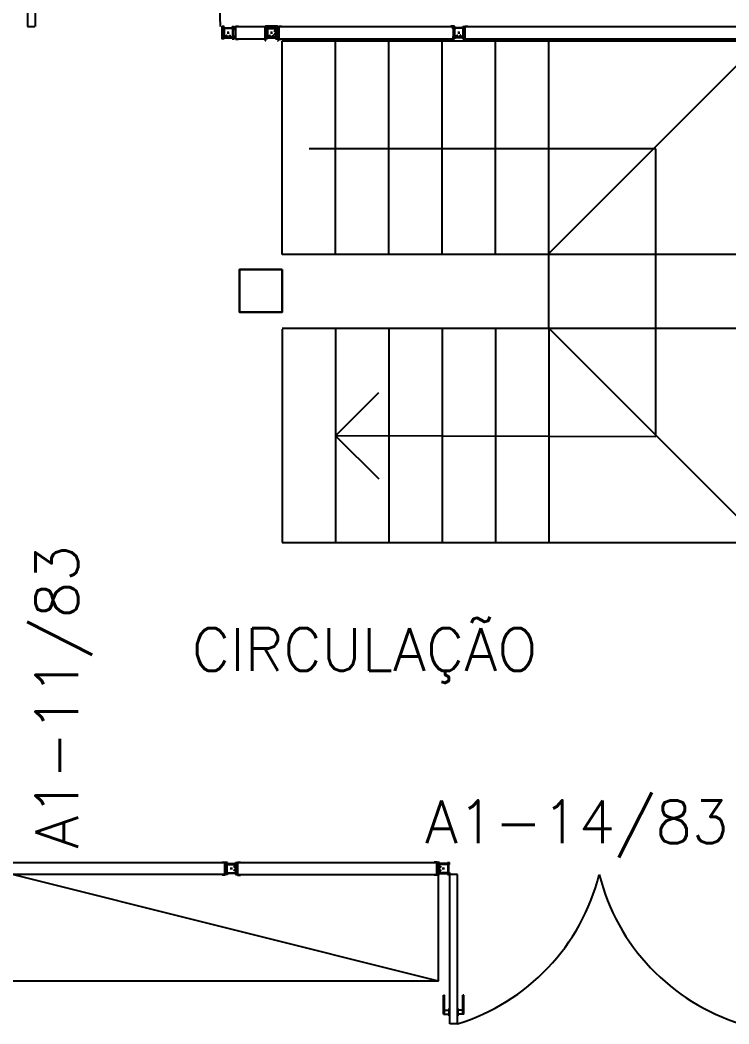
# Model space of a CAD drawing. Header units: millimetres. Extents: x 2280 to 2568, y 1267 to 1403.
# Drawn here: x 2293.003 to 2296.326, y 1348.842 to 1353.548 of the extents above; entities that cross this region are included whole.
import ezdxf

# ---------------------------------------------------------------- set-up
doc = ezdxf.new("R2010")
doc.units = ezdxf.units.MM
doc.linetypes.add('HIDDEN', pattern=[0.375, 0.25, -0.125])
for name, color, linetype in [('1', 1, 'Continuous'), ('2', 2, 'Continuous'), ('ALV', 2, 'Continuous'), ('DIV', 2, 'Continuous'), ('ENDEREÇO NOVO', 2, 'Continuous'), ('ESTRUT', 2, 'Continuous'), ('MACANETA', 2, 'Continuous'), ('PORTA', 2, 'Continuous'), ('PROJ', 1, 'HIDDEN'), ('PROJEÇÃO', 1, 'HIDDEN'), ('TEXTO', 2, 'Continuous')]:
    doc.layers.add(name, color=color, linetype=linetype)
doc.styles.add('UNB-100', font='simplex.shx', dxfattribs={"height": 0.2})

msp = doc.modelspace()

# ---------------------------------------------------------------- linework, layer by layer
at = {"layer": '1'}
for p, q in [((2295.9829, 1352.9447, -0.0746), (2294.3579, 1352.9447, -0.0746)), ((2295.9829, 1351.5947, 0.0258), (2295.9829, 1352.9447, -0.0746)), ((2294.4822, 1351.599, 0.0258), (2294.6848, 1351.8016, 0.0258)), ((2294.4822, 1351.599, 0.0258), (2294.6848, 1351.3965, 0.0258)), ((2295.9829, 1351.5947, 0.0258), (2294.4822, 1351.599, 0.0258))]:
    msp.add_line(p, q, dxfattribs=at)
at = {"layer": '2'}
for p, q in [((2294.0322, 1352.1784), (2294.0322, 1352.3784)), ((2294.0322, 1352.3784), (2294.2322, 1352.3784)), ((2294.0322, 1352.1784), (2294.0322, 1352.3784)), ((2294.0322, 1352.3784), (2294.2322, 1352.3784)), ((2294.2322, 1352.3784), (2294.2322, 1352.1784)), ((2294.2322, 1352.3784), (2294.2322, 1352.1784)), ((2294.2322, 1352.1784), (2294.0322, 1352.1784)), ((2294.2322, 1352.1784), (2294.0322, 1352.1784)), ((2294.2322, 1352.1784), (2294.0322, 1352.1784))]:
    msp.add_line(p, q, dxfattribs=at)
at = {"layer": 'ALV', "ltscale": 10}
for p, q in [((2294.0143, 1353.5169), (2294.1514, 1353.5169)), ((2294.0143, 1353.4599), (2294.1514, 1353.4599)), ((2296.4809, 1353.4491, 0.0149), (2294.2309, 1353.449, 0.0153)), ((2295.4822, 1352.4534, 0.0515), (2296.4809, 1353.4534, -0.2216)), ((2296.4809, 1352.449, 0.0153), (2294.2309, 1352.449, 0.0153)), ((2294.2322, 1352.099, 0.0515), (2294.2322, 1351.099)), ((2294.4822, 1352.099, 0.0515), (2294.4822, 1351.099)), ((2294.7322, 1352.099, 0.0515), (2294.7322, 1351.099)), ((2294.9822, 1352.099, 0.0515), (2294.9822, 1351.099)), ((2295.2322, 1352.099, 0.0515), (2295.2322, 1351.099)), ((2295.4822, 1352.1034, 0.0515), (2296.4809, 1351.1034, -0.2216)), ((2295.4822, 1352.099, 0.0515), (2295.4822, 1351.099)), ((2294.2322, 1351.099, 0.0877), (2295.116, 1351.099, 0.0557)), ((2295.116, 1351.099, 0.101), (2296.4859, 1351.099, -0.0042)), ((2294.9651, 1349.042, -2.8), (2292.9671, 1349.542, -2.8))]:
    msp.add_line(p, q, dxfattribs=at)
at = {"layer": 'ALV'}
for p, q in [((2294.2309, 1352.449, -0.2847), (2294.2309, 1353.449, -0.2847)), ((2294.4809, 1352.449, -0.2847), (2294.4809, 1353.449, -0.2847)), ((2294.7309, 1352.449, -0.2847), (2294.7309, 1353.449, -0.2847)), ((2294.9809, 1352.449, -0.2847), (2294.9809, 1353.449, -0.2847)), ((2295.2309, 1352.449, -0.2847), (2295.2309, 1353.449, -0.2847)), ((2295.4822, 1352.1034, -0.2485), (2295.4809, 1353.449, -0.2847))]:
    msp.add_line(p, q, dxfattribs=at)
at = {"layer": 'ALV', "linetype": 'HIDDEN', "ltscale": 10}
msp.add_line((2294.2322, 1352.1034, 0.0877), (2296.4809, 1352.1034, 0.0063), dxfattribs=at)
at = {"layer": 'DIV'}
for p, q in [((2293.9502, 1353.5069), (2293.9502, 1353.5189)), ((2293.9602, 1353.5169), (2293.9502, 1353.5169)), ((2293.9502, 1353.5069), (2293.9502, 1353.5169)), ((2293.9552, 1353.5069), (2293.9502, 1353.5069)), ((2293.9522, 1353.5069), (2293.9502, 1353.5069)), ((2293.9552, 1353.5049), (2293.9502, 1353.5049)), ((2293.9502, 1353.4719), (2293.9502, 1353.5049)), ((2293.9552, 1353.5149), (2293.9522, 1353.5149)), ((2293.9522, 1353.5149), (2293.9522, 1353.5069)), ((2293.9552, 1353.5149), (2293.9552, 1353.4619)), ((2293.9552, 1353.5099), (2293.9552, 1353.5149)), ((2293.9552, 1353.5099), (2293.9572, 1353.5099)), ((2293.9552, 1353.5069), (2293.9552, 1353.5049)), ((2293.9602, 1353.5149), (2293.9572, 1353.5149)), ((2293.9572, 1353.5149), (2293.9572, 1353.5119)), ((2293.9572, 1353.5119), (2294.0002, 1353.5119)), ((2293.9572, 1353.5099), (2293.9572, 1353.4669)), ((2293.9592, 1353.5099), (2293.9592, 1353.4689)), ((2293.9592, 1353.5099), (2293.9982, 1353.5099)), ((2293.9602, 1353.5149), (2293.9602, 1353.5169)), ((2293.9692, 1353.4689), (2293.9692, 1353.4769)), ((2293.9692, 1353.4769), (2293.9712, 1353.4769)), ((2293.9712, 1353.4669), (2293.9712, 1353.4769)), ((2293.9736, 1353.4884), (2293.9838, 1353.4884)), ((2293.9836, 1353.4884), (2293.9737, 1353.4884)), ((2293.9787, 1353.4833), (2293.9787, 1353.4935)), ((2293.9787, 1353.4933), (2293.9787, 1353.4834)), ((2293.9862, 1353.4669), (2293.9862, 1353.4769)), ((2293.9862, 1353.4769), (2293.9882, 1353.4769)), ((2293.9882, 1353.4689), (2293.9882, 1353.4769)), ((2293.9972, 1353.5169), (2294.0072, 1353.5169)), ((2293.9972, 1353.5169), (2293.9972, 1353.5149)), ((2293.9972, 1353.5149), (2294.0002, 1353.5149)), ((2293.9982, 1353.5099), (2293.9982, 1353.4689)), ((2294.0002, 1353.5149), (2294.0002, 1353.5119)), ((2294.0002, 1353.5099), (2294.0002, 1353.4669)), ((2294.0002, 1353.5099), (2294.0022, 1353.5099)), ((2294.0022, 1353.4619), (2294.0022, 1353.5149)), ((2294.0022, 1353.5149), (2294.0052, 1353.5149)), ((2294.0022, 1353.5099), (2294.0022, 1353.5149)), ((2294.0052, 1353.5069), (2294.0052, 1353.5149)), ((2294.0052, 1353.5069), (2294.0072, 1353.5069)), ((2294.0072, 1353.5069), (2294.0072, 1353.5169)), ((2294.0073, 1353.5069), (2294.0123, 1353.5069)), ((2294.0073, 1353.5069), (2294.0073, 1353.5049)), ((2294.0073, 1353.5049), (2294.0123, 1353.5049)), ((2294.0123, 1353.5189), (2294.0266, 1353.5189)), ((2294.0123, 1353.5069), (2294.0123, 1353.5189)), ((2294.0123, 1353.4719), (2294.0123, 1353.5049)), ((2294.0143, 1353.4599), (2294.0143, 1353.5169)), ((2294.0266, 1353.5189), (2294.0266, 1353.5169)), ((2294.1634, 1353.5169, 0.0153), (2294.1514, 1353.5169, 0.0153)), ((2294.1514, 1353.4599, 0.0153), (2294.1514, 1353.5169, 0.0153)), ((2294.2104, 1353.5189, 0.0153), (2294.1534, 1353.5189, 0.0153)), ((2294.1534, 1353.5069, 0.0153), (2294.1534, 1353.5189, 0.0153)), ((2294.1534, 1353.5069, 0.0153), (2294.1534, 1353.5169, 0.0153)), ((2294.1634, 1353.5169, 0.0153), (2294.1534, 1353.5169, 0.0153)), ((2294.1534, 1353.5069, 0.0153), (2294.1534, 1353.5169, 0.0153)), ((2294.1634, 1353.5169, 0.0153), (2294.1534, 1353.5169, 0.0153)), ((2294.1634, 1353.5169, 0.0153), (2294.1534, 1353.5169, 0.0153)), ((2294.1534, 1353.5069, 0.0153), (2294.1534, 1353.5169, 0.0153)), ((2294.1554, 1353.5069, 0.0153), (2294.1534, 1353.5069, 0.0153)), ((2294.1554, 1353.5069, 0.0153), (2294.1534, 1353.5069, 0.0153)), ((2294.1584, 1353.5069, 0.0153), (2294.1534, 1353.5069, 0.0153)), ((2294.1554, 1353.5069, 0.0153), (2294.1534, 1353.5069, 0.0153)), ((2294.1584, 1353.5049, 0.0153), (2294.1534, 1353.5049, 0.0153)), ((2294.1534, 1353.4719, 0.0153), (2294.1534, 1353.5049, 0.0153)), ((2294.1554, 1353.5119, 0.0153), (2294.1554, 1353.5149, 0.0153)), ((2294.1554, 1353.5149, 0.0153), (2294.1634, 1353.5149, 0.0153)), ((2294.1554, 1353.5119, 0.0153), (2294.1554, 1353.5149, 0.0153)), ((2294.1554, 1353.5149, 0.0153), (2294.1634, 1353.5149, 0.0153)), ((2294.1584, 1353.5149, 0.0153), (2294.1554, 1353.5149, 0.0153)), ((2294.1554, 1353.5149, 0.0153), (2294.1554, 1353.5069, 0.0153)), ((2294.1554, 1353.5119, 0.0153), (2294.2084, 1353.5119, 0.0153)), ((2294.1604, 1353.5119, 0.0153), (2294.1554, 1353.5119, 0.0153)), ((2294.1554, 1353.5119, 0.0153), (2294.2084, 1353.5119, 0.0153)), ((2294.1604, 1353.5119, 0.0153), (2294.1554, 1353.5119, 0.0153)), ((2294.1554, 1353.5069, 0.0153), (2294.1554, 1353.5099, 0.0153)), ((2294.1554, 1353.5099, 0.0153), (2294.1584, 1353.5099, 0.0153)), ((2294.1554, 1353.5069, 0.0153), (2294.1554, 1353.5099, 0.0153)), ((2294.1554, 1353.5099, 0.0153), (2294.1584, 1353.5099, 0.0153)), ((2294.1584, 1353.5149, 0.0153), (2294.1584, 1353.4619, 0.0153)), ((2294.1584, 1353.5099, 0.0153), (2294.1584, 1353.5149, 0.0153)), ((2294.1584, 1353.5099, 0.0153), (2294.1584, 1353.4669, 0.0153)), ((2294.1584, 1353.5099, 0.0153), (2294.1584, 1353.4669, 0.0153)), ((2294.1584, 1353.5099, 0.0153), (2294.1604, 1353.5099, 0.0153)), ((2294.1584, 1353.5069, 0.0153), (2294.1584, 1353.5049, 0.0153)), ((2294.1634, 1353.5149, 0.0153), (2294.1604, 1353.5149, 0.0153)), ((2294.1604, 1353.5149, 0.0153), (2294.1604, 1353.5119, 0.0153)), ((2294.1604, 1353.5119, 0.0153), (2294.1604, 1353.5099, 0.0153)), ((2294.1604, 1353.5119, 0.0153), (2294.1604, 1353.5099, 0.0153)), ((2294.1604, 1353.5119, 0.0153), (2294.2034, 1353.5119, 0.0153)), ((2294.1604, 1353.5099, 0.0153), (2294.2034, 1353.5099, 0.0153)), ((2294.1604, 1353.5099, 0.0153), (2294.2034, 1353.5099, 0.0153)), ((2294.1604, 1353.5099, 0.0153), (2294.1604, 1353.4669, 0.0153)), ((2294.1604, 1353.5079, 0.0153), (2294.2014, 1353.5079, 0.0153)), ((2294.1604, 1353.5079, 0.0153), (2294.1604, 1353.4689, 0.0153)), ((2294.1604, 1353.5079, 0.0153), (2294.2014, 1353.5079, 0.0153)), ((2294.1604, 1353.5079, 0.0153), (2294.1604, 1353.4689, 0.0153)), ((2294.1624, 1353.5099, 0.0153), (2294.1624, 1353.4689, 0.0153)), ((2294.1624, 1353.5099, 0.0153), (2294.2014, 1353.5099, 0.0153)), ((2294.1634, 1353.5149, 0.0153), (2294.1634, 1353.5169, 0.0153)), ((2294.1634, 1353.5149, 0.0153), (2294.1634, 1353.5169, 0.0153)), ((2294.1634, 1353.5119, 0.0153), (2294.1634, 1353.5169, 0.0153)), ((2294.1634, 1353.5149, 0.0153), (2294.1634, 1353.5169, 0.0153)), ((2294.1634, 1353.5119, 0.0153), (2294.1654, 1353.5119, 0.0153)), ((2294.1654, 1353.5119, 0.0153), (2294.1654, 1353.5169, 0.0153)), ((2294.1984, 1353.5169, 0.0153), (2294.1654, 1353.5169, 0.0153)), ((2294.1724, 1353.4689, 0.0153), (2294.1724, 1353.4769, 0.0153)), ((2294.1724, 1353.4769, 0.0153), (2294.1744, 1353.4769, 0.0153)), ((2294.1744, 1353.4669, 0.0153), (2294.1744, 1353.4769, 0.0153)), ((2294.187, 1353.4884, 0.0153), (2294.1768, 1353.4884, 0.0153)), ((2294.1768, 1353.4884, 0.0153), (2294.187, 1353.4884, 0.0153)), ((2294.177, 1353.4884, 0.0153), (2294.1869, 1353.4884, 0.0153)), ((2294.177, 1353.4884, 0.0153), (2294.1869, 1353.4884, 0.0153)), ((2294.1869, 1353.4884, 0.0153), (2294.177, 1353.4884, 0.0153)), ((2294.1819, 1353.4833, 0.0153), (2294.1819, 1353.4935, 0.0153)), ((2294.1819, 1353.4833, 0.0153), (2294.1819, 1353.4935, 0.0153)), ((2294.1819, 1353.4834, 0.0153), (2294.1819, 1353.4933, 0.0153)), ((2294.1819, 1353.4834, 0.0153), (2294.1819, 1353.4933, 0.0153)), ((2294.1819, 1353.4933, 0.0153), (2294.1819, 1353.4834, 0.0153)), ((2294.1894, 1353.4669, 0.0153), (2294.1894, 1353.4769, 0.0153)), ((2294.1894, 1353.4769, 0.0153), (2294.1914, 1353.4769, 0.0153)), ((2294.1914, 1353.4689, 0.0153), (2294.1914, 1353.4769, 0.0153)), ((2294.2014, 1353.4979, 0.0153), (2294.1934, 1353.4979, 0.0153)), ((2294.1934, 1353.4979, 0.0153), (2294.1934, 1353.4959, 0.0153)), ((2294.2014, 1353.4979, 0.0153), (2294.1934, 1353.4979, 0.0153)), ((2294.1934, 1353.4979, 0.0153), (2294.1934, 1353.4959, 0.0153)), ((2294.2034, 1353.4959, 0.0153), (2294.1934, 1353.4959, 0.0153)), ((2294.2034, 1353.4959, 0.0153), (2294.1934, 1353.4959, 0.0153)), ((2294.2034, 1353.4809, 0.0153), (2294.1934, 1353.4809, 0.0153)), ((2294.1934, 1353.4809, 0.0153), (2294.1934, 1353.4789, 0.0153)), ((2294.2034, 1353.4809, 0.0153), (2294.1934, 1353.4809, 0.0153)), ((2294.1934, 1353.4809, 0.0153), (2294.1934, 1353.4789, 0.0153)), ((2294.2014, 1353.4789, 0.0153), (2294.1934, 1353.4789, 0.0153)), ((2294.2014, 1353.4789, 0.0153), (2294.1934, 1353.4789, 0.0153)), ((2294.1954, 1353.4959, 0.0153), (2294.1954, 1353.4939, 0.0153)), ((2294.1954, 1353.4959, 0.0153), (2294.1954, 1353.4939, 0.0153)), ((2294.2034, 1353.4939, 0.0153), (2294.1954, 1353.4939, 0.0153)), ((2294.2034, 1353.4939, 0.0153), (2294.1954, 1353.4939, 0.0153)), ((2294.2034, 1353.4829, 0.0153), (2294.1954, 1353.4829, 0.0153)), ((2294.1954, 1353.4829, 0.0153), (2294.1954, 1353.4809, 0.0153)), ((2294.2034, 1353.4829, 0.0153), (2294.1954, 1353.4829, 0.0153)), ((2294.1954, 1353.4829, 0.0153), (2294.1954, 1353.4809, 0.0153)), ((2294.1984, 1353.5119, 0.0153), (2294.1984, 1353.5169, 0.0153)), ((2294.1984, 1353.5119, 0.0153), (2294.2004, 1353.5119, 0.0153)), ((2294.2004, 1353.5149, 0.0153), (2294.2004, 1353.5169, 0.0153)), ((2294.2004, 1353.5169, 0.0153), (2294.2104, 1353.5169, 0.0153)), ((2294.2004, 1353.5149, 0.0153), (2294.2004, 1353.5169, 0.0153)), ((2294.2004, 1353.5169, 0.0153), (2294.2104, 1353.5169, 0.0153)), ((2294.2004, 1353.5119, 0.0153), (2294.2004, 1353.5169, 0.0153)), ((2294.2124, 1353.5169, 0.0153), (2294.2004, 1353.5169, 0.0153)), ((2294.2004, 1353.5169, 0.0153), (2294.2104, 1353.5169, 0.0153)), ((2294.2004, 1353.5169, 0.0153), (2294.2004, 1353.5149, 0.0153)), ((2294.2004, 1353.5149, 0.0153), (2294.2084, 1353.5149, 0.0153)), ((2294.2004, 1353.5149, 0.0153), (2294.2084, 1353.5149, 0.0153)), ((2294.2004, 1353.5149, 0.0153), (2294.2034, 1353.5149, 0.0153)), ((2294.2014, 1353.5099, 0.0153), (2294.2014, 1353.4689, 0.0153)), ((2294.2014, 1353.5079, 0.0153), (2294.2014, 1353.4979, 0.0153)), ((2294.2014, 1353.5079, 0.0153), (2294.2014, 1353.4979, 0.0153)), ((2294.2014, 1353.4789, 0.0153), (2294.2014, 1353.4689, 0.0153)), ((2294.2014, 1353.4789, 0.0153), (2294.2014, 1353.4689, 0.0153)), ((2294.2034, 1353.5149, 0.0153), (2294.2034, 1353.5119, 0.0153)), ((2294.2034, 1353.5119, 0.0153), (2294.2034, 1353.4959, 0.0153)), ((2294.2034, 1353.5119, 0.0153), (2294.2084, 1353.5119, 0.0153)), ((2294.2034, 1353.5119, 0.0153), (2294.2034, 1353.4959, 0.0153)), ((2294.2034, 1353.5119, 0.0153), (2294.2084, 1353.5119, 0.0153)), ((2294.2034, 1353.5099, 0.0153), (2294.2034, 1353.4669, 0.0153)), ((2294.2034, 1353.5099, 0.0153), (2294.2054, 1353.5099, 0.0153)), ((2294.2034, 1353.4939, 0.0153), (2294.2034, 1353.4829, 0.0153)), ((2294.2034, 1353.4939, 0.0153), (2294.2034, 1353.4829, 0.0153)), ((2294.2034, 1353.4809, 0.0153), (2294.2034, 1353.4649, 0.0153)), ((2294.2034, 1353.4809, 0.0153), (2294.2034, 1353.4649, 0.0153)), ((2294.2054, 1353.4619, 0.0153), (2294.2054, 1353.5149, 0.0153)), ((2294.2054, 1353.5149, 0.0153), (2294.2084, 1353.5149, 0.0153)), ((2294.2054, 1353.5099, 0.0153), (2294.2054, 1353.5149, 0.0153)), ((2294.2054, 1353.5099, 0.0153), (2294.2054, 1353.4669, 0.0153)), ((2294.2084, 1353.5099, 0.0153), (2294.2054, 1353.5099, 0.0153)), ((2294.2054, 1353.5099, 0.0153), (2294.2054, 1353.4669, 0.0153)), ((2294.2084, 1353.5099, 0.0153), (2294.2054, 1353.5099, 0.0153)), ((2294.2084, 1353.5119, 0.0153), (2294.2084, 1353.5149, 0.0153)), ((2294.2084, 1353.5119, 0.0153), (2294.2084, 1353.5149, 0.0153)), ((2294.2084, 1353.5069, 0.0153), (2294.2084, 1353.5149, 0.0153)), ((2294.2084, 1353.5069, 0.0153), (2294.2084, 1353.5099, 0.0153)), ((2294.2084, 1353.5069, 0.0153), (2294.2084, 1353.5099, 0.0153)), ((2294.2084, 1353.5069, 0.0153), (2294.2104, 1353.5069, 0.0153)), ((2294.2084, 1353.5069, 0.0153), (2294.2104, 1353.5069, 0.0153)), ((2294.2084, 1353.5069, 0.0153), (2294.2104, 1353.5069, 0.0153)), ((2294.2104, 1353.5069, 0.0153), (2294.2104, 1353.5169, 0.0153)), ((2294.2104, 1353.5069, 0.0153), (2294.2104, 1353.5169, 0.0153)), ((2294.2104, 1353.5069, 0.0153), (2294.2104, 1353.5169, 0.0153)), ((2294.2105, 1353.5069, 0.0153), (2294.2155, 1353.5069, 0.0153)), ((2294.2105, 1353.5069, 0.0153), (2294.2105, 1353.5049, 0.0153)), ((2294.2105, 1353.5049, 0.0153), (2294.2155, 1353.5049, 0.0153)), ((2294.2155, 1353.5189, 0.0153), (2294.2299, 1353.5189, 0.0153)), ((2294.2155, 1353.5069, 0.0153), (2294.2155, 1353.5189, 0.0153)), ((2294.2155, 1353.4719, 0.0153), (2294.2155, 1353.5049, 0.0153)), ((2294.2175, 1353.5169, 0.0153), (2295.034, 1353.5169, 0.0153)), ((2294.2175, 1353.4599, 0.0153), (2294.2175, 1353.5169, 0.0153)), ((2294.2299, 1353.5189, 0.0153), (2294.2299, 1353.5169, 0.0153)), ((2295.0216, 1353.5189, 0.0153), (2295.0216, 1353.5169, 0.0153)), ((2295.036, 1353.5189, 0.0153), (2295.0216, 1353.5189, 0.0153)), ((2295.0309, 1353.5069, 0.0153), (2295.0309, 1353.5169, 0.0153)), ((2295.0409, 1353.5169, 0.0153), (2295.0309, 1353.5169, 0.0153)), ((2295.0309, 1353.5069, 0.0153), (2295.0309, 1353.5169, 0.0153)), ((2295.0409, 1353.5169, 0.0153), (2295.0309, 1353.5169, 0.0153)), ((2295.0329, 1353.5069, 0.0153), (2295.0309, 1353.5069, 0.0153)), ((2295.0329, 1353.5069, 0.0153), (2295.0309, 1353.5069, 0.0153)), ((2295.0359, 1353.5149, 0.0153), (2295.0329, 1353.5149, 0.0153)), ((2295.0329, 1353.5069, 0.0153), (2295.0329, 1353.5149, 0.0153)), ((2295.0359, 1353.5149, 0.0153), (2295.0329, 1353.5149, 0.0153)), ((2295.0329, 1353.5069, 0.0153), (2295.0329, 1353.5149, 0.0153)), ((2295.034, 1353.4599, 0.0153), (2295.034, 1353.5169, 0.0153)), ((2295.0359, 1353.4619, 0.0153), (2295.0359, 1353.5149, 0.0153)), ((2295.0359, 1353.5099, 0.0153), (2295.0359, 1353.5149, 0.0153)), ((2295.0359, 1353.4619, 0.0153), (2295.0359, 1353.5149, 0.0153)), ((2295.0359, 1353.5099, 0.0153), (2295.0359, 1353.5149, 0.0153)), ((2295.0379, 1353.5099, 0.0153), (2295.0359, 1353.5099, 0.0153)), ((2295.0379, 1353.5099, 0.0153), (2295.0359, 1353.5099, 0.0153)), ((2295.036, 1353.5069, 0.0153), (2295.036, 1353.5189, 0.0153)), ((2295.041, 1353.5069, 0.0153), (2295.036, 1353.5069, 0.0153)), ((2295.041, 1353.5049, 0.0153), (2295.036, 1353.5049, 0.0153)), ((2295.036, 1353.4719, 0.0153), (2295.036, 1353.5049, 0.0153)), ((2295.0409, 1353.5149, 0.0153), (2295.0379, 1353.5149, 0.0153)), ((2295.0379, 1353.5149, 0.0153), (2295.0379, 1353.5119, 0.0153)), ((2295.0409, 1353.5149, 0.0153), (2295.0379, 1353.5149, 0.0153)), ((2295.0379, 1353.5149, 0.0153), (2295.0379, 1353.5119, 0.0153)), ((2295.0809, 1353.5119, 0.0153), (2295.0379, 1353.5119, 0.0153)), ((2295.0809, 1353.5119, 0.0153), (2295.0379, 1353.5119, 0.0153)), ((2295.0379, 1353.5099, 0.0153), (2295.0379, 1353.4669, 0.0153)), ((2295.0379, 1353.5099, 0.0153), (2295.0379, 1353.4669, 0.0153)), ((2295.0399, 1353.5099, 0.0153), (2295.0399, 1353.4689, 0.0153)), ((2295.0789, 1353.5099, 0.0153), (2295.0399, 1353.5099, 0.0153)), ((2295.0399, 1353.5099, 0.0153), (2295.0399, 1353.4689, 0.0153)), ((2295.0789, 1353.5099, 0.0153), (2295.0399, 1353.5099, 0.0153)), ((2295.0409, 1353.5169, 0.0153), (2295.0409, 1353.5149, 0.0153)), ((2295.0409, 1353.5169, 0.0153), (2295.0409, 1353.5149, 0.0153)), ((2295.041, 1353.5069, 0.0153), (2295.041, 1353.5049, 0.0153)), ((2295.0499, 1353.4689, 0.0153), (2295.0499, 1353.4769, 0.0153)), ((2295.0519, 1353.4769, 0.0153), (2295.0499, 1353.4769, 0.0153)), ((2295.0499, 1353.4689, 0.0153), (2295.0499, 1353.4769, 0.0153)), ((2295.0519, 1353.4769, 0.0153), (2295.0499, 1353.4769, 0.0153)), ((2295.0519, 1353.4669, 0.0153), (2295.0519, 1353.4769, 0.0153)), ((2295.0519, 1353.4669, 0.0153), (2295.0519, 1353.4769, 0.0153)), ((2295.0543, 1353.4884, 0.0153), (2295.0645, 1353.4884, 0.0153)), ((2295.0545, 1353.4884, 0.0153), (2295.0644, 1353.4884, 0.0153)), ((2295.0545, 1353.4884, 0.0153), (2295.0644, 1353.4884, 0.0153)), ((2295.0594, 1353.4833, 0.0153), (2295.0594, 1353.4935, 0.0153)), ((2295.0594, 1353.4933, 0.0153), (2295.0594, 1353.4834, 0.0153)), ((2295.0594, 1353.4933, 0.0153), (2295.0594, 1353.4834, 0.0153)), ((2295.0669, 1353.4669, 0.0153), (2295.0669, 1353.4769, 0.0153)), ((2295.0689, 1353.4769, 0.0153), (2295.0669, 1353.4769, 0.0153)), ((2295.0669, 1353.4669, 0.0153), (2295.0669, 1353.4769, 0.0153)), ((2295.0689, 1353.4769, 0.0153), (2295.0669, 1353.4769, 0.0153)), ((2295.0689, 1353.4689, 0.0153), (2295.0689, 1353.4769, 0.0153)), ((2295.0689, 1353.4689, 0.0153), (2295.0689, 1353.4769, 0.0153)), ((2295.0779, 1353.5169, 0.0153), (2295.0879, 1353.5169, 0.0153)), ((2295.0779, 1353.5149, 0.0153), (2295.0779, 1353.5169, 0.0153)), ((2295.0779, 1353.5169, 0.0153), (2295.0879, 1353.5169, 0.0153)), ((2295.0779, 1353.5149, 0.0153), (2295.0779, 1353.5169, 0.0153)), ((2295.0779, 1353.5149, 0.0153), (2295.0809, 1353.5149, 0.0153)), ((2295.0779, 1353.5149, 0.0153), (2295.0809, 1353.5149, 0.0153)), ((2295.0789, 1353.5099, 0.0153), (2295.0789, 1353.4689, 0.0153)), ((2295.0789, 1353.5099, 0.0153), (2295.0789, 1353.4689, 0.0153)), ((2295.0809, 1353.5149, 0.0153), (2295.0809, 1353.5119, 0.0153)), ((2295.0809, 1353.5149, 0.0153), (2295.0809, 1353.5119, 0.0153)), ((2295.0809, 1353.5099, 0.0153), (2295.0809, 1353.4669, 0.0153)), ((2295.0829, 1353.5099, 0.0153), (2295.0809, 1353.5099, 0.0153)), ((2295.0809, 1353.5099, 0.0153), (2295.0809, 1353.4669, 0.0153)), ((2295.0829, 1353.5099, 0.0153), (2295.0809, 1353.5099, 0.0153)), ((2295.0829, 1353.5149, 0.0153), (2295.0829, 1353.4619, 0.0153)), ((2295.0829, 1353.5149, 0.0153), (2295.0859, 1353.5149, 0.0153)), ((2295.0829, 1353.5099, 0.0153), (2295.0829, 1353.5149, 0.0153)), ((2295.0829, 1353.5149, 0.0153), (2295.0829, 1353.4619, 0.0153)), ((2295.0829, 1353.5149, 0.0153), (2295.0859, 1353.5149, 0.0153)), ((2295.0829, 1353.5099, 0.0153), (2295.0829, 1353.5149, 0.0153)), ((2295.0829, 1353.5069, 0.0153), (2295.0879, 1353.5069, 0.0153)), ((2295.0829, 1353.5069, 0.0153), (2295.0829, 1353.5049, 0.0153)), ((2295.0829, 1353.5049, 0.0153), (2295.0879, 1353.5049, 0.0153)), ((2295.0859, 1353.5149, 0.0153), (2295.0859, 1353.5069, 0.0153)), ((2295.0859, 1353.5149, 0.0153), (2295.0859, 1353.5069, 0.0153)), ((2295.0859, 1353.5069, 0.0153), (2295.0879, 1353.5069, 0.0153)), ((2295.0859, 1353.5069, 0.0153), (2295.0879, 1353.5069, 0.0153)), ((2295.0879, 1353.5189, 0.0153), (2295.1023, 1353.5189, 0.0153)), ((2295.0879, 1353.5069, 0.0153), (2295.0879, 1353.5189, 0.0153)), ((2295.0879, 1353.5069, 0.0153), (2295.0879, 1353.5169, 0.0153)), ((2295.0879, 1353.5069, 0.0153), (2295.0879, 1353.5169, 0.0153)), ((2295.0879, 1353.4719, 0.0153), (2295.0879, 1353.5049, 0.0153)), ((2295.0899, 1353.4599, 0.0153), (2295.0899, 1353.5169, 0.0153)), ((2295.0899, 1353.5169, 0.0153), (2296.4789, 1353.5169, 0.0057)), ((2295.1023, 1353.5189, 0.0153), (2295.1023, 1353.5169, 0.0153)), ((2293.9552, 1353.4719), (2293.9502, 1353.4719)), ((2293.9552, 1353.4699), (2293.9502, 1353.4699)), ((2293.9502, 1353.4579), (2293.9502, 1353.4699)), ((2293.9522, 1353.4699), (2293.9502, 1353.4699)), ((2293.9502, 1353.4699), (2293.9502, 1353.4599)), ((2293.9602, 1353.4599), (2293.9502, 1353.4599)), ((2293.9522, 1353.4699), (2293.9522, 1353.4619)), ((2293.9552, 1353.4619), (2293.9522, 1353.4619)), ((2293.9552, 1353.4719), (2293.9552, 1353.4699)), ((2293.9552, 1353.4669), (2293.9712, 1353.4669)), ((2293.9552, 1353.4669), (2293.9552, 1353.4619)), ((2293.9572, 1353.4649), (2294.0002, 1353.4649)), ((2293.9572, 1353.4619), (2293.9572, 1353.4649)), ((2293.9602, 1353.4619), (2293.9572, 1353.4619)), ((2293.9592, 1353.4689), (2293.9692, 1353.4689)), ((2293.9602, 1353.4619), (2293.9602, 1353.4599)), ((2293.9712, 1353.4749), (2293.9732, 1353.4749)), ((2293.9732, 1353.4669), (2293.9732, 1353.4749)), ((2293.9732, 1353.4669), (2293.9842, 1353.4669)), ((2293.9842, 1353.4669), (2293.9842, 1353.4749)), ((2293.9842, 1353.4749), (2293.9862, 1353.4749)), ((2293.9862, 1353.4669), (2294.0022, 1353.4669)), ((2293.9882, 1353.4689), (2293.9982, 1353.4689)), ((2293.9972, 1353.4619), (2294.0002, 1353.4619)), ((2293.9972, 1353.4599), (2293.9972, 1353.4619)), ((2293.9972, 1353.4599), (2294.0072, 1353.4599)), ((2294.0002, 1353.4619), (2294.0002, 1353.4649)), ((2294.0022, 1353.4669), (2294.0022, 1353.4619)), ((2294.0022, 1353.4619), (2294.0052, 1353.4619)), ((2294.0052, 1353.4699), (2294.0072, 1353.4699)), ((2294.0052, 1353.4619), (2294.0052, 1353.4699)), ((2294.0072, 1353.4699), (2294.0072, 1353.4599)), ((2294.0073, 1353.4719), (2294.0123, 1353.4719)), ((2294.0073, 1353.4719), (2294.0073, 1353.4699)), ((2294.0073, 1353.4699), (2294.0123, 1353.4699)), ((2294.0123, 1353.4579), (2294.0123, 1353.4699)), ((2294.0123, 1353.4579), (2294.0266, 1353.4579)), ((2294.0266, 1353.4599), (2294.0266, 1353.4579)), ((2294.1514, 1353.465, 0.0153), (2294.1514, 1353.4506, 0.0153)), ((2294.1634, 1353.465, 0.0153), (2294.1514, 1353.465, 0.0153)), ((2294.1514, 1353.4506, 0.0153), (2294.1534, 1353.4506, 0.0153)), ((2294.1584, 1353.4719, 0.0153), (2294.1534, 1353.4719, 0.0153)), ((2294.1534, 1353.4699, 0.0153), (2294.1534, 1353.4599, 0.0153)), ((2294.1534, 1353.4699, 0.0153), (2294.1554, 1353.4699, 0.0153)), ((2294.1534, 1353.4699, 0.0153), (2294.1534, 1353.4599, 0.0153)), ((2294.1534, 1353.4699, 0.0153), (2294.1554, 1353.4699, 0.0153)), ((2294.1584, 1353.4699, 0.0153), (2294.1534, 1353.4699, 0.0153)), ((2294.1534, 1353.4579, 0.0153), (2294.1534, 1353.4699, 0.0153)), ((2294.1554, 1353.4699, 0.0153), (2294.1534, 1353.4699, 0.0153)), ((2294.1534, 1353.4699, 0.0153), (2294.1534, 1353.4599, 0.0153)), ((2294.2104, 1353.463, 0.0153), (2294.1534, 1353.463, 0.0153)), ((2294.1634, 1353.4599, 0.0153), (2294.1534, 1353.4599, 0.0153)), ((2294.1634, 1353.4599, 0.0153), (2294.1534, 1353.4599, 0.0153)), ((2294.1634, 1353.4599, 0.0153), (2294.1534, 1353.4599, 0.0153)), ((2294.1554, 1353.4699, 0.0153), (2294.1554, 1353.4669, 0.0153)), ((2294.1554, 1353.4699, 0.0153), (2294.1554, 1353.4669, 0.0153)), ((2294.1554, 1353.4699, 0.0153), (2294.1554, 1353.4619, 0.0153)), ((2294.1554, 1353.4669, 0.0153), (2294.1584, 1353.4669, 0.0153)), ((2294.1554, 1353.4669, 0.0153), (2294.1584, 1353.4669, 0.0153)), ((2294.2084, 1353.4649, 0.0153), (2294.1554, 1353.4649, 0.0153)), ((2294.1554, 1353.4649, 0.0153), (2294.1554, 1353.4619, 0.0153)), ((2294.1604, 1353.4649, 0.0153), (2294.1554, 1353.4649, 0.0153)), ((2294.2084, 1353.4649, 0.0153), (2294.1554, 1353.4649, 0.0153)), ((2294.1554, 1353.4649, 0.0153), (2294.1554, 1353.4619, 0.0153)), ((2294.1604, 1353.4649, 0.0153), (2294.1554, 1353.4649, 0.0153)), ((2294.1634, 1353.4619, 0.0153), (2294.1554, 1353.4619, 0.0153)), ((2294.1634, 1353.4619, 0.0153), (2294.1554, 1353.4619, 0.0153)), ((2294.1584, 1353.4619, 0.0153), (2294.1554, 1353.4619, 0.0153)), ((2294.1584, 1353.4719, 0.0153), (2294.1584, 1353.4699, 0.0153)), ((2294.1584, 1353.4669, 0.0153), (2294.1744, 1353.4669, 0.0153)), ((2294.1584, 1353.4669, 0.0153), (2294.1584, 1353.4619, 0.0153)), ((2294.1604, 1353.4689, 0.0153), (2294.2014, 1353.4689, 0.0153)), ((2294.1604, 1353.4689, 0.0153), (2294.2014, 1353.4689, 0.0153)), ((2294.1604, 1353.4669, 0.0153), (2294.2034, 1353.4669, 0.0153)), ((2294.1604, 1353.4669, 0.0153), (2294.1604, 1353.4649, 0.0153)), ((2294.1604, 1353.4669, 0.0153), (2294.2034, 1353.4669, 0.0153)), ((2294.1604, 1353.4669, 0.0153), (2294.1604, 1353.4649, 0.0153)), ((2294.1604, 1353.4649, 0.0153), (2294.2034, 1353.4649, 0.0153)), ((2294.1604, 1353.4619, 0.0153), (2294.1604, 1353.4649, 0.0153)), ((2294.1634, 1353.4619, 0.0153), (2294.1604, 1353.4619, 0.0153)), ((2294.1624, 1353.4689, 0.0153), (2294.1724, 1353.4689, 0.0153)), ((2294.1634, 1353.47, 0.0153), (2294.1634, 1353.465, 0.0153)), ((2294.1634, 1353.47, 0.0153), (2294.1654, 1353.47, 0.0153)), ((2294.1634, 1353.4619, 0.0153), (2294.1634, 1353.4599, 0.0153)), ((2294.1634, 1353.4619, 0.0153), (2294.1634, 1353.4599, 0.0153)), ((2294.1634, 1353.4619, 0.0153), (2294.1634, 1353.4599, 0.0153)), ((2294.1654, 1353.47, 0.0153), (2294.1654, 1353.465, 0.0153)), ((2294.1984, 1353.465, 0.0153), (2294.1654, 1353.465, 0.0153)), ((2294.1744, 1353.4749, 0.0153), (2294.1764, 1353.4749, 0.0153)), ((2294.1764, 1353.4669, 0.0153), (2294.1764, 1353.4749, 0.0153)), ((2294.1764, 1353.4669, 0.0153), (2294.1874, 1353.4669, 0.0153)), ((2294.1874, 1353.4669, 0.0153), (2294.1874, 1353.4749, 0.0153)), ((2294.1874, 1353.4749, 0.0153), (2294.1894, 1353.4749, 0.0153)), ((2294.1894, 1353.4669, 0.0153), (2294.2054, 1353.4669, 0.0153)), ((2294.1914, 1353.4689, 0.0153), (2294.2014, 1353.4689, 0.0153)), ((2294.1984, 1353.47, 0.0153), (2294.1984, 1353.465, 0.0153)), ((2294.1984, 1353.47, 0.0153), (2294.2004, 1353.47, 0.0153)), ((2294.2004, 1353.47, 0.0153), (2294.2004, 1353.465, 0.0153)), ((2294.2124, 1353.465, 0.0153), (2294.2004, 1353.465, 0.0153)), ((2294.2004, 1353.4619, 0.0153), (2294.2004, 1353.4599, 0.0153)), ((2294.2084, 1353.4619, 0.0153), (2294.2004, 1353.4619, 0.0153)), ((2294.2004, 1353.4619, 0.0153), (2294.2004, 1353.4599, 0.0153)), ((2294.2084, 1353.4619, 0.0153), (2294.2004, 1353.4619, 0.0153)), ((2294.2004, 1353.4619, 0.0153), (2294.2034, 1353.4619, 0.0153)), ((2294.2004, 1353.4599, 0.0153), (2294.2004, 1353.4619, 0.0153)), ((2294.2004, 1353.4599, 0.0153), (2294.2104, 1353.4599, 0.0153)), ((2294.2004, 1353.4599, 0.0153), (2294.2104, 1353.4599, 0.0153)), ((2294.2004, 1353.4599, 0.0153), (2294.2104, 1353.4599, 0.0153)), ((2294.2034, 1353.4649, 0.0153), (2294.2084, 1353.4649, 0.0153)), ((2294.2034, 1353.4649, 0.0153), (2294.2084, 1353.4649, 0.0153)), ((2294.2034, 1353.4619, 0.0153), (2294.2034, 1353.4649, 0.0153)), ((2294.2084, 1353.4669, 0.0153), (2294.2054, 1353.4669, 0.0153)), ((2294.2084, 1353.4669, 0.0153), (2294.2054, 1353.4669, 0.0153)), ((2294.2054, 1353.4669, 0.0153), (2294.2054, 1353.4619, 0.0153)), ((2294.2054, 1353.4619, 0.0153), (2294.2084, 1353.4619, 0.0153)), ((2294.2084, 1353.4699, 0.0153), (2294.2084, 1353.4669, 0.0153)), ((2294.2104, 1353.4699, 0.0153), (2294.2084, 1353.4699, 0.0153)), ((2294.2084, 1353.4699, 0.0153), (2294.2084, 1353.4669, 0.0153)), ((2294.2104, 1353.4699, 0.0153), (2294.2084, 1353.4699, 0.0153)), ((2294.2084, 1353.4699, 0.0153), (2294.2104, 1353.4699, 0.0153)), ((2294.2084, 1353.4619, 0.0153), (2294.2084, 1353.4699, 0.0153)), ((2294.2084, 1353.4649, 0.0153), (2294.2084, 1353.4619, 0.0153)), ((2294.2084, 1353.4649, 0.0153), (2294.2084, 1353.4619, 0.0153)), ((2294.2104, 1353.4699, 0.0153), (2294.2104, 1353.4599, 0.0153)), ((2294.2104, 1353.4699, 0.0153), (2294.2104, 1353.4599, 0.0153)), ((2294.2104, 1353.4699, 0.0153), (2294.2104, 1353.4599, 0.0153)), ((2294.2104, 1353.4506, 0.0153), (2294.2124, 1353.4506, 0.0153)), ((2294.2105, 1353.4719, 0.0153), (2294.2155, 1353.4719, 0.0153)), ((2294.2105, 1353.4719, 0.0153), (2294.2105, 1353.4699, 0.0153)), ((2294.2105, 1353.4699, 0.0153), (2294.2155, 1353.4699, 0.0153)), ((2294.2124, 1353.465, 0.0153), (2294.2124, 1353.4506, 0.0153)), ((2294.2155, 1353.4579, 0.0153), (2294.2155, 1353.4699, 0.0153)), ((2294.2155, 1353.4579, 0.0153), (2294.2299, 1353.4579, 0.0153)), ((2294.2175, 1353.4599, 0.0153), (2295.034, 1353.4599, 0.0153)), ((2294.2299, 1353.4599, 0.0153), (2294.2299, 1353.4579, 0.0153)), ((2295.0216, 1353.4599, 0.0153), (2295.0216, 1353.4579, 0.0153)), ((2295.036, 1353.4579, 0.0153), (2295.0216, 1353.4579, 0.0153)), ((2295.0329, 1353.4699, 0.0153), (2295.0309, 1353.4699, 0.0153)), ((2295.0309, 1353.4699, 0.0153), (2295.0309, 1353.4599, 0.0153)), ((2295.0329, 1353.4699, 0.0153), (2295.0309, 1353.4699, 0.0153)), ((2295.0309, 1353.4699, 0.0153), (2295.0309, 1353.4599, 0.0153)), ((2295.0409, 1353.4599, 0.0153), (2295.0309, 1353.4599, 0.0153)), ((2295.0409, 1353.4599, 0.0153), (2295.0309, 1353.4599, 0.0153)), ((2295.0329, 1353.4619, 0.0153), (2295.0329, 1353.4699, 0.0153)), ((2295.0329, 1353.4619, 0.0153), (2295.0329, 1353.4699, 0.0153)), ((2295.0359, 1353.4619, 0.0153), (2295.0329, 1353.4619, 0.0153)), ((2295.0359, 1353.4619, 0.0153), (2295.0329, 1353.4619, 0.0153)), ((2295.0519, 1353.4669, 0.0153), (2295.0359, 1353.4669, 0.0153)), ((2295.0359, 1353.4669, 0.0153), (2295.0359, 1353.4619, 0.0153)), ((2295.0519, 1353.4669, 0.0153), (2295.0359, 1353.4669, 0.0153)), ((2295.0359, 1353.4669, 0.0153), (2295.0359, 1353.4619, 0.0153)), ((2295.041, 1353.4719, 0.0153), (2295.036, 1353.4719, 0.0153)), ((2295.041, 1353.4699, 0.0153), (2295.036, 1353.4699, 0.0153)), ((2295.036, 1353.4579, 0.0153), (2295.036, 1353.4699, 0.0153)), ((2295.0809, 1353.4649, 0.0153), (2295.0379, 1353.4649, 0.0153)), ((2295.0379, 1353.4619, 0.0153), (2295.0379, 1353.4649, 0.0153)), ((2295.0809, 1353.4649, 0.0153), (2295.0379, 1353.4649, 0.0153)), ((2295.0379, 1353.4619, 0.0153), (2295.0379, 1353.4649, 0.0153)), ((2295.0409, 1353.4619, 0.0153), (2295.0379, 1353.4619, 0.0153)), ((2295.0409, 1353.4619, 0.0153), (2295.0379, 1353.4619, 0.0153)), ((2295.0499, 1353.4689, 0.0153), (2295.0399, 1353.4689, 0.0153)), ((2295.0499, 1353.4689, 0.0153), (2295.0399, 1353.4689, 0.0153)), ((2295.0409, 1353.4599, 0.0153), (2295.0409, 1353.4619, 0.0153)), ((2295.0409, 1353.4599, 0.0153), (2295.0409, 1353.4619, 0.0153)), ((2295.041, 1353.4719, 0.0153), (2295.041, 1353.4699, 0.0153)), ((2295.0539, 1353.4749, 0.0153), (2295.0519, 1353.4749, 0.0153)), ((2295.0539, 1353.4749, 0.0153), (2295.0519, 1353.4749, 0.0153)), ((2295.0539, 1353.4669, 0.0153), (2295.0539, 1353.4749, 0.0153)), ((2295.0539, 1353.4669, 0.0153), (2295.0539, 1353.4749, 0.0153)), ((2295.0649, 1353.4669, 0.0153), (2295.0539, 1353.4669, 0.0153)), ((2295.0649, 1353.4669, 0.0153), (2295.0539, 1353.4669, 0.0153)), ((2295.0649, 1353.4669, 0.0153), (2295.0649, 1353.4749, 0.0153)), ((2295.0669, 1353.4749, 0.0153), (2295.0649, 1353.4749, 0.0153)), ((2295.0649, 1353.4669, 0.0153), (2295.0649, 1353.4749, 0.0153)), ((2295.0669, 1353.4749, 0.0153), (2295.0649, 1353.4749, 0.0153)), ((2295.0829, 1353.4669, 0.0153), (2295.0669, 1353.4669, 0.0153)), ((2295.0829, 1353.4669, 0.0153), (2295.0669, 1353.4669, 0.0153)), ((2295.0789, 1353.4689, 0.0153), (2295.0689, 1353.4689, 0.0153)), ((2295.0789, 1353.4689, 0.0153), (2295.0689, 1353.4689, 0.0153)), ((2295.0779, 1353.4619, 0.0153), (2295.0809, 1353.4619, 0.0153)), ((2295.0779, 1353.4619, 0.0153), (2295.0779, 1353.4599, 0.0153)), ((2295.0779, 1353.4619, 0.0153), (2295.0809, 1353.4619, 0.0153)), ((2295.0779, 1353.4619, 0.0153), (2295.0779, 1353.4599, 0.0153)), ((2295.0779, 1353.4599, 0.0153), (2295.0879, 1353.4599, 0.0153)), ((2295.0779, 1353.4599, 0.0153), (2295.0879, 1353.4599, 0.0153)), ((2295.0809, 1353.4619, 0.0153), (2295.0809, 1353.4649, 0.0153)), ((2295.0809, 1353.4619, 0.0153), (2295.0809, 1353.4649, 0.0153)), ((2295.0829, 1353.4719, 0.0153), (2295.0879, 1353.4719, 0.0153)), ((2295.0829, 1353.4719, 0.0153), (2295.0829, 1353.4699, 0.0153)), ((2295.0829, 1353.4699, 0.0153), (2295.0879, 1353.4699, 0.0153)), ((2295.0829, 1353.4669, 0.0153), (2295.0829, 1353.4619, 0.0153)), ((2295.0829, 1353.4669, 0.0153), (2295.0829, 1353.4619, 0.0153)), ((2295.0829, 1353.4619, 0.0153), (2295.0859, 1353.4619, 0.0153)), ((2295.0829, 1353.4619, 0.0153), (2295.0859, 1353.4619, 0.0153)), ((2295.0859, 1353.4699, 0.0153), (2295.0879, 1353.4699, 0.0153)), ((2295.0859, 1353.4699, 0.0153), (2295.0859, 1353.4619, 0.0153)), ((2295.0859, 1353.4699, 0.0153), (2295.0879, 1353.4699, 0.0153)), ((2295.0859, 1353.4699, 0.0153), (2295.0859, 1353.4619, 0.0153)), ((2295.0879, 1353.4699, 0.0153), (2295.0879, 1353.4599, 0.0153)), ((2295.0879, 1353.4699, 0.0153), (2295.0879, 1353.4599, 0.0153)), ((2295.0879, 1353.4579, 0.0153), (2295.0879, 1353.4699, 0.0153)), ((2295.0879, 1353.4579, 0.0153), (2295.1023, 1353.4579, 0.0153)), ((2295.0899, 1353.4599, 0.0153), (2296.4789, 1353.4598, 0.0057)), ((2295.1023, 1353.4599, 0.0153), (2295.1023, 1353.4579, 0.0153)), ((2294.1634, 1352.3784), (2294.1514, 1352.3784)), ((2294.1634, 1352.3784), (2294.1534, 1352.3784)), ((2294.2124, 1352.3784), (2294.2004, 1352.3784)), ((2294.2004, 1352.3784), (2294.2104, 1352.3784)), ((2292.9671, 1349.599, -2.8), (2293.9632, 1349.599, -2.8)), ((2293.9508, 1349.601, -3.1), (2293.9652, 1349.601, -3.1)), ((2293.9508, 1349.599, -3.1), (2293.9508, 1349.601, -3.1)), ((2293.9632, 1349.599, -3.1), (2293.9508, 1349.599, -3.1)), ((2293.9632, 1349.542, -3.1), (2293.9632, 1349.599, -3.1)), ((2293.9632, 1349.599, -2.8), (2293.9632, 1349.542, -2.8)), ((2293.9652, 1349.601, -3.1), (2293.9652, 1349.589, -3.1)), ((2293.9652, 1349.589, -1.8), (2293.9652, 1349.599, -1.8)), ((2293.9752, 1349.599, -1.8), (2293.9652, 1349.599, -1.8)), ((2293.9652, 1349.589, -3.1), (2293.9702, 1349.589, -3.1)), ((2293.9672, 1349.589, -1.8), (2293.9652, 1349.589, -1.8)), ((2293.9702, 1349.587, -3.1), (2293.9652, 1349.587, -3.1)), ((2293.9652, 1349.587, -3.1), (2293.9652, 1349.554, -3.1)), ((2293.9672, 1349.594, -1.8), (2293.9672, 1349.597, -1.8)), ((2293.9672, 1349.597, -1.8), (2293.9752, 1349.597, -1.8)), ((2293.9672, 1349.594, -1.8), (2294.0202, 1349.594, -1.8)), ((2293.9722, 1349.594, -1.8), (2293.9672, 1349.594, -1.8)), ((2293.9672, 1349.589, -1.8), (2293.9672, 1349.592, -1.8)), ((2293.9672, 1349.592, -1.8), (2293.9702, 1349.592, -1.8)), ((2293.9702, 1349.592, -1.8), (2293.9702, 1349.549, -1.8)), ((2293.9702, 1349.589, -3.1), (2293.9702, 1349.587, -3.1)), ((2293.9722, 1349.594, -1.8), (2293.9722, 1349.592, -1.8)), ((2293.9722, 1349.592, -1.8), (2294.0152, 1349.592, -1.8)), ((2293.9722, 1349.59, -1.8), (2294.0132, 1349.59, -1.8)), ((2293.9722, 1349.59, -1.8), (2293.9722, 1349.551, -1.8)), ((2293.9752, 1349.597, -1.8), (2293.9752, 1349.599, -1.8)), ((2293.9886, 1349.5705, -1.8), (2293.9988, 1349.5705, -1.8)), ((2293.9888, 1349.5705, -1.8), (2293.9987, 1349.5705, -1.8)), ((2293.9937, 1349.5654, -1.8), (2293.9937, 1349.5756, -1.8)), ((2293.9937, 1349.5656, -1.8), (2293.9937, 1349.5755, -1.8)), ((2294.0132, 1349.58, -1.8), (2294.0052, 1349.58, -1.8)), ((2294.0052, 1349.58, -1.8), (2294.0052, 1349.578, -1.8)), ((2294.0152, 1349.578, -1.8), (2294.0052, 1349.578, -1.8)), ((2294.0072, 1349.578, -1.8), (2294.0072, 1349.576, -1.8)), ((2294.0152, 1349.576, -1.8), (2294.0072, 1349.576, -1.8)), ((2294.0122, 1349.597, -1.8), (2294.0122, 1349.599, -1.8)), ((2294.0122, 1349.599, -1.8), (2294.0222, 1349.599, -1.8)), ((2294.0122, 1349.597, -1.8), (2294.0202, 1349.597, -1.8)), ((2294.0132, 1349.59, -1.8), (2294.0132, 1349.58, -1.8)), ((2294.0152, 1349.594, -1.8), (2294.0152, 1349.578, -1.8)), ((2294.0152, 1349.594, -1.8), (2294.0202, 1349.594, -1.8)), ((2294.0152, 1349.576, -1.8), (2294.0152, 1349.565, -1.8)), ((2294.0172, 1349.592, -1.8), (2294.0172, 1349.549, -1.8)), ((2294.0202, 1349.592, -1.8), (2294.0172, 1349.592, -1.8)), ((2294.0172, 1349.589, -1.8), (2294.0222, 1349.589, -1.8)), ((2294.0172, 1349.589, -1.8), (2294.0172, 1349.587, -1.8)), ((2294.0172, 1349.587, -1.8), (2294.0222, 1349.587, -1.8)), ((2294.0202, 1349.594, -1.8), (2294.0202, 1349.597, -1.8)), ((2294.0202, 1349.589, -1.8), (2294.0202, 1349.592, -1.8)), ((2294.0202, 1349.589, -1.8), (2294.0222, 1349.589, -1.8)), ((2294.0222, 1349.601, -1.8), (2294.0366, 1349.601, -1.8)), ((2294.0222, 1349.589, -1.8), (2294.0222, 1349.601, -1.8)), ((2294.0222, 1349.589, -1.8), (2294.0222, 1349.599, -1.8)), ((2294.0222, 1349.554, -1.8), (2294.0222, 1349.587, -1.8)), ((2294.0242, 1349.599, -1.8), (2294.9569, 1349.599, 0.0057)), ((2294.0242, 1349.542, -1.8), (2294.0242, 1349.599, -1.8)), ((2294.0366, 1349.601, -1.8), (2294.0366, 1349.599, -1.8)), ((2294.9445, 1349.601, 0.0057), (2294.9445, 1349.599, 0.0057)), ((2294.9589, 1349.601, 0.0057), (2294.9445, 1349.601, 0.0057)), ((2294.9569, 1349.542, 0.0057), (2294.9569, 1349.599, 0.0057)), ((2294.9589, 1349.589, 0.0057), (2294.9589, 1349.601, 0.0057)), ((2294.9689, 1349.599, 0.0057), (2294.9589, 1349.599, 0.0057)), ((2294.9589, 1349.589, 0.0057), (2294.9589, 1349.599, 0.0057)), ((2294.9609, 1349.589, 0.0057), (2294.9589, 1349.589, 0.0057)), ((2294.9639, 1349.589, 0.0057), (2294.9589, 1349.589, 0.0057)), ((2294.9639, 1349.587, 0.0057), (2294.9589, 1349.587, 0.0057)), ((2294.9589, 1349.554, 0.0057), (2294.9589, 1349.587, 0.0057)), ((2294.9609, 1349.594, 0.0057), (2294.9609, 1349.597, 0.0057)), ((2294.9689, 1349.597, 0.0057), (2294.9609, 1349.597, 0.0057)), ((2295.0139, 1349.594, 0.0057), (2294.9609, 1349.594, 0.0057)), ((2294.9659, 1349.594, 0.0057), (2294.9609, 1349.594, 0.0057)), ((2294.9609, 1349.592, 0.0057), (2294.9639, 1349.592, 0.0057)), ((2294.9609, 1349.589, 0.0057), (2294.9609, 1349.592, 0.0057)), ((2294.9639, 1349.592, 0.0057), (2294.9639, 1349.549, 0.0057)), ((2294.9639, 1349.589, 0.0057), (2294.9639, 1349.587, 0.0057)), ((2294.9659, 1349.594, 0.0057), (2294.9659, 1349.578, 0.0057)), ((2295.0089, 1349.592, 0.0057), (2294.9659, 1349.592, 0.0057)), ((2294.9659, 1349.578, 0.0057), (2294.9759, 1349.578, 0.0057)), ((2294.9659, 1349.576, 0.0057), (2294.9739, 1349.576, 0.0057)), ((2294.9659, 1349.576, 0.0057), (2294.9659, 1349.565, 0.0057)), ((2295.0089, 1349.59, 0.0057), (2294.9679, 1349.59, 0.0057)), ((2294.9679, 1349.59, 0.0057), (2294.9679, 1349.58, 0.0057)), ((2294.9679, 1349.58, 0.0057), (2294.9759, 1349.58, 0.0057)), ((2294.9689, 1349.597, 0.0057), (2294.9689, 1349.599, 0.0057)), ((2294.9739, 1349.578, 0.0057), (2294.9739, 1349.576, 0.0057)), ((2294.9759, 1349.58, 0.0057), (2294.9759, 1349.578, 0.0057)), ((2294.9823, 1349.5705, 0.0057), (2294.9925, 1349.5705, 0.0057)), ((2294.9823, 1349.5705, 0.0057), (2294.9925, 1349.5705, 0.0057)), ((2294.9924, 1349.5705, 0.0057), (2294.9825, 1349.5705, 0.0057)), ((2294.9874, 1349.5654, 0.0057), (2294.9874, 1349.5756, 0.0057)), ((2294.9874, 1349.5654, 0.0057), (2294.9874, 1349.5756, 0.0057)), ((2294.9874, 1349.5656, 0.0057), (2294.9874, 1349.5755, 0.0057)), ((2295.0059, 1349.599, 0.0057), (2295.0159, 1349.599, 0.0057)), ((2295.0059, 1349.597, 0.0057), (2295.0059, 1349.599, 0.0057)), ((2295.0139, 1349.597, 0.0057), (2295.0059, 1349.597, 0.0057)), ((2295.0089, 1349.594, 0.0057), (2295.0089, 1349.592, 0.0057)), ((2295.0089, 1349.594, 0.0057), (2295.0139, 1349.594, 0.0057)), ((2295.0089, 1349.59, 0.0057), (2295.0089, 1349.551, 0.0057)), ((2295.0139, 1349.592, 0.0057), (2295.0109, 1349.592, 0.0057)), ((2295.0109, 1349.592, 0.0057), (2295.0109, 1349.549, 0.0057)), ((2295.0109, 1349.589, 0.0057), (2295.0109, 1349.587, 0.0057)), ((2295.0139, 1349.594, 0.0057), (2295.0139, 1349.597, 0.0057)), ((2295.0139, 1349.589, 0.0057), (2295.0139, 1349.592, 0.0057)), ((2295.0139, 1349.589, 0.0057), (2295.0159, 1349.589, 0.0057)), ((2295.0159, 1349.589, 0.0057), (2295.0159, 1349.599, 0.0057)), ((2293.9632, 1349.542, -2.8), (2292.9671, 1349.542, -2.8)), ((2293.9508, 1349.54, -3.1), (2293.9508, 1349.542, -3.1)), ((2293.9508, 1349.542, -3.1), (2293.9632, 1349.542, -3.1)), ((2293.9652, 1349.54, -3.1), (2293.9508, 1349.54, -3.1)), ((2293.9652, 1349.554, -3.1), (2293.9702, 1349.554, -3.1)), ((2293.9702, 1349.552, -3.1), (2293.9652, 1349.552, -3.1)), ((2293.9652, 1349.552, -3.1), (2293.9652, 1349.54, -3.1)), ((2293.9652, 1349.552, -1.8), (2293.9652, 1349.542, -1.8)), ((2293.9652, 1349.552, -1.8), (2293.9672, 1349.552, -1.8)), ((2293.9752, 1349.542, -1.8), (2293.9652, 1349.542, -1.8)), ((2293.9672, 1349.552, -1.8), (2293.9672, 1349.549, -1.8)), ((2293.9672, 1349.549, -1.8), (2293.9702, 1349.549, -1.8)), ((2294.0202, 1349.547, -1.8), (2293.9672, 1349.547, -1.8)), ((2293.9672, 1349.547, -1.8), (2293.9672, 1349.544, -1.8)), ((2293.9722, 1349.547, -1.8), (2293.9672, 1349.547, -1.8)), ((2293.9752, 1349.544, -1.8), (2293.9672, 1349.544, -1.8)), ((2293.9702, 1349.554, -3.1), (2293.9702, 1349.552, -3.1)), ((2293.9722, 1349.551, -1.8), (2294.0132, 1349.551, -1.8)), ((2293.9722, 1349.549, -1.8), (2294.0152, 1349.549, -1.8)), ((2293.9722, 1349.549, -1.8), (2293.9722, 1349.547, -1.8)), ((2293.9752, 1349.544, -1.8), (2293.9752, 1349.542, -1.8)), ((2294.0152, 1349.563, -1.8), (2294.0052, 1349.563, -1.8)), ((2294.0052, 1349.563, -1.8), (2294.0052, 1349.561, -1.8)), ((2294.0132, 1349.561, -1.8), (2294.0052, 1349.561, -1.8)), ((2294.0152, 1349.565, -1.8), (2294.0072, 1349.565, -1.8)), ((2294.0072, 1349.565, -1.8), (2294.0072, 1349.563, -1.8)), ((2294.0122, 1349.544, -1.8), (2294.0122, 1349.542, -1.8)), ((2294.0202, 1349.544, -1.8), (2294.0122, 1349.544, -1.8)), ((2294.0122, 1349.542, -1.8), (2294.0222, 1349.542, -1.8)), ((2294.0132, 1349.561, -1.8), (2294.0132, 1349.551, -1.8)), ((2294.0152, 1349.563, -1.8), (2294.0152, 1349.547, -1.8)), ((2294.0152, 1349.547, -1.8), (2294.0202, 1349.547, -1.8)), ((2294.0172, 1349.554, -1.8), (2294.0222, 1349.554, -1.8)), ((2294.0172, 1349.554, -1.8), (2294.0172, 1349.552, -1.8)), ((2294.0172, 1349.552, -1.8), (2294.0222, 1349.552, -1.8)), ((2294.0202, 1349.549, -1.8), (2294.0172, 1349.549, -1.8)), ((2294.0202, 1349.552, -1.8), (2294.0202, 1349.549, -1.8)), ((2294.0222, 1349.552, -1.8), (2294.0202, 1349.552, -1.8)), ((2294.0202, 1349.547, -1.8), (2294.0202, 1349.544, -1.8)), ((2294.0222, 1349.552, -1.8), (2294.0222, 1349.542, -1.8)), ((2294.0222, 1349.54, -1.8), (2294.0222, 1349.552, -1.8)), ((2294.0222, 1349.54, -1.8), (2294.0366, 1349.54, -1.8)), ((2294.0242, 1349.542, -1.8), (2294.9569, 1349.542, 0.0057)), ((2294.0366, 1349.542, -1.8), (2294.0366, 1349.54, -1.8)), ((2294.9445, 1349.542, 0.0057), (2294.9445, 1349.54, 0.0057)), ((2294.9589, 1349.54, 0.0057), (2294.9445, 1349.54, 0.0057)), ((2294.9639, 1349.554, 0.0057), (2294.9589, 1349.554, 0.0057)), ((2294.9589, 1349.552, 0.0057), (2294.9609, 1349.552, 0.0057)), ((2294.9589, 1349.552, 0.0057), (2294.9589, 1349.542, 0.0057)), ((2294.9639, 1349.552, 0.0057), (2294.9589, 1349.552, 0.0057)), ((2294.9589, 1349.54, 0.0057), (2294.9589, 1349.552, 0.0057)), ((2294.9689, 1349.542, 0.0057), (2294.9589, 1349.542, 0.0057)), ((2294.9609, 1349.552, 0.0057), (2294.9609, 1349.549, 0.0057)), ((2294.9609, 1349.549, 0.0057), (2294.9639, 1349.549, 0.0057)), ((2294.9609, 1349.547, 0.0057), (2295.0139, 1349.547, 0.0057)), ((2294.9659, 1349.547, 0.0057), (2294.9609, 1349.547, 0.0057)), ((2294.9609, 1349.547, 0.0057), (2294.9609, 1349.544, 0.0057)), ((2294.9609, 1349.544, 0.0057), (2294.9689, 1349.544, 0.0057)), ((2294.9639, 1349.554, 0.0057), (2294.9639, 1349.552, 0.0057)), ((2294.9651, 1349.042, -4.8078), (2294.9651, 1349.542, 0.0057)), ((2294.9659, 1349.565, 0.0057), (2294.9739, 1349.565, 0.0057)), ((2294.9659, 1349.563, 0.0057), (2294.9759, 1349.563, 0.0057)), ((2294.9659, 1349.563, 0.0057), (2294.9659, 1349.547, 0.0057)), ((2295.0089, 1349.549, 0.0057), (2294.9659, 1349.549, 0.0057)), ((2294.9679, 1349.561, 0.0057), (2294.9759, 1349.561, 0.0057)), ((2294.9679, 1349.561, 0.0057), (2294.9679, 1349.551, 0.0057)), ((2295.0089, 1349.551, 0.0057), (2294.9679, 1349.551, 0.0057)), ((2294.9689, 1349.544, 0.0057), (2294.9689, 1349.542, 0.0057)), ((2294.9739, 1349.565, 0.0057), (2294.9739, 1349.563, 0.0057)), ((2294.9759, 1349.563, 0.0057), (2294.9759, 1349.561, 0.0057)), ((2295.0059, 1349.544, 0.0057), (2295.0059, 1349.542, 0.0057)), ((2295.0059, 1349.544, 0.0057), (2295.0139, 1349.544, 0.0057)), ((2295.0059, 1349.542, 0.0057), (2295.0159, 1349.542, 0.0057)), ((2295.0089, 1349.549, 0.0057), (2295.0089, 1349.547, 0.0057)), ((2295.0089, 1349.547, 0.0057), (2295.0139, 1349.547, 0.0057)), ((2295.0109, 1349.554, 0.0057), (2295.0109, 1349.552, 0.0057)), ((2295.0139, 1349.549, 0.0057), (2295.0109, 1349.549, 0.0057)), ((2295.0159, 1349.552, 0.0057), (2295.0139, 1349.552, 0.0057)), ((2295.0139, 1349.552, 0.0057), (2295.0139, 1349.549, 0.0057)), ((2295.0139, 1349.547, 0.0057), (2295.0139, 1349.544, 0.0057)), ((2295.0159, 1349.552, 0.0057), (2295.0159, 1349.542, 0.0057)), ((2294.9651, 1349.042, -2.8), (2292.9671, 1349.042, -2.8))]:
    msp.add_line(p, q, dxfattribs=at)
at = {"layer": 'ESTRUT'}
msp.add_lwpolyline([(2294.2322, 1352.3784), (2294.0322, 1352.3784), (2294.0322, 1352.1784), (2294.2322, 1352.1784)], close=True, dxfattribs=at)
at = {"layer": 'MACANETA'}
for p, q in [((2294.9879, 1348.977, 0.0057), (2294.9929, 1348.977, 0.0057)), ((2294.9879, 1348.887, 0.0057), (2294.9879, 1348.977, 0.0057)), ((2294.9929, 1348.887, 0.0057), (2294.9929, 1348.977, 0.0057)), ((2295.0829, 1348.977, 0.0057), (2295.0779, 1348.977, 0.0057)), ((2295.0779, 1348.887, 0.0057), (2295.0779, 1348.977, 0.0057)), ((2295.0829, 1348.887, 0.0057), (2295.0829, 1348.977, 0.0057)), ((2295.0149, 1348.8795, 0.0057), (2295.0149, 1348.9145, 0.0057)), ((2295.0149, 1348.9145, 0.0057), (2295.0179, 1348.9145, 0.0057)), ((2295.0559, 1348.9145, 0.0057), (2295.0529, 1348.9145, 0.0057)), ((2295.0559, 1348.8795, 0.0057), (2295.0559, 1348.9145, 0.0057)), ((2294.9879, 1348.887, 0.0057), (2295.0149, 1348.887, 0.0057)), ((2294.9929, 1348.907, 0.0057), (2295.0149, 1348.907, 0.0057)), ((2295.0149, 1348.8795, 0.0057), (2295.0179, 1348.8795, 0.0057)), ((2295.0559, 1348.8795, 0.0057), (2295.0529, 1348.8795, 0.0057)), ((2295.0779, 1348.907, 0.0057), (2295.0559, 1348.907, 0.0057)), ((2295.0829, 1348.887, 0.0057), (2295.0559, 1348.887, 0.0057))]:
    msp.add_line(p, q, dxfattribs=at)
at = {"layer": 'PORTA'}
for p, q in [((2295.0179, 1348.842, 0.0057), (2295.0179, 1349.542, 0.0057)), ((2295.0529, 1349.542, 0.0057), (2295.0179, 1349.542, 0.0057)), ((2295.0529, 1348.842, 0.0057), (2295.0529, 1349.542, 0.0057)), ((2295.0529, 1348.842, 0.0057), (2295.0179, 1348.842, 0.0057))]:
    msp.add_line(p, q, dxfattribs=at)
at = {"layer": 'PORTA', "color": 1}
for centre, start, end in [((2294.7656, 1349.7815, 0.0057), 287.0137, 345.8831), ((2296.6702, 1349.7815, 0.0057), 194.1169, 252.9863)]:
    msp.add_arc(centre, 0.982, start, end, dxfattribs=at)
at = {"layer": 'PROJ'}
for p, q in [((2293.0383, 1354.4169, 0.2701), (2293.0383, 1353.5169, 0.2701)), ((2293.0733, 1354.4169, 0.2701), (2293.0733, 1353.5169, 0.2701)), ((2293.0383, 1353.5179, 0.2701), (2293.073, 1353.5179, 0.2701)), ((2293.073, 1353.5179, 0.2701), (2293.073, 1353.5179, 0.2701))]:
    msp.add_line(p, q, dxfattribs=at)
msp.add_arc((2293.0433, 1353.5169, 0.2701), 0.9, 360, 88.0898, dxfattribs=at)
at = {"layer": 'PROJEÇÃO'}
msp.add_line((2293.0383, 1353.5168, 0.2701), (2293.073, 1353.5168, 0.2701), dxfattribs=at)

# ---------------------------------------------------------------- texts
at = {"layer": 'ENDEREÇO NOVO', "style": 'UNB-100'}
msp.add_text('A1-11/83', height=0.2, rotation=90, dxfattribs=at).set_placement((2293.2749, 1349.6635, 0.7456))
msp.add_text('A1-14/83', height=0.2, dxfattribs=at).set_placement((2294.9012, 1349.6895, 0.7456))
at = {"layer": 'TEXTO', "style": 'UNB-100'}
msp.add_text('CIRCULAÇÃO', height=0.2, dxfattribs=at).set_placement((2293.8082, 1350.4977))

doc.saveas('drawing.dxf')
